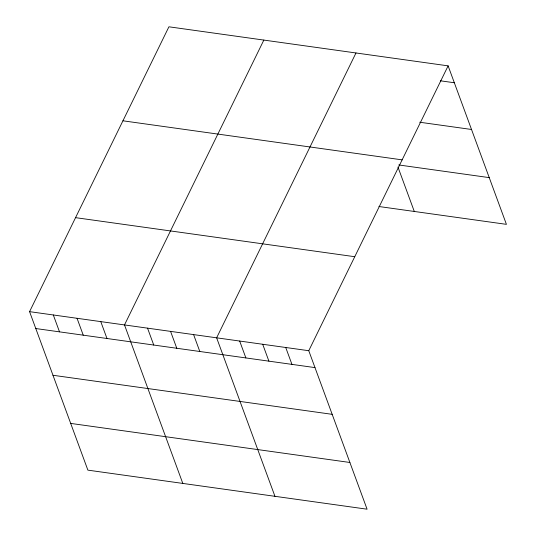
<?xml version="1.0" encoding="UTF-8"?>
<svg xmlns="http://www.w3.org/2000/svg" width="536" height="536" viewBox="0 0 536 536"><rect width="100%" height="100%" fill="white"/><g stroke="black" fill="none" stroke-linecap="round" stroke-linejoin="round"><path stroke-width="0.8" d="M448.116 65.861L308.77 350.712L367.08 509.2L87.884 470.139L29.574 311.651L168.92 26.8L448.116 65.861L506.426 224.35L378.918 206.514M263.846 40.079L124.499 324.93L182.81 483.418M355.984 52.97L216.631 337.821L274.948 496.309M440.344 80.795L454.334 82.752M419.695 122.228L471.526 129.478M122.932 120.801L402.134 159.862M398.744 164.961L489.234 177.624M75.556 217.65L354.752 256.711M29.574 311.651L308.77 350.712M35.785 328.535L314.98 367.602M52.977 375.267L332.173 414.328M70.692 423.407L349.887 462.474M397.96 167.071L414.295 211.459M285.735 347.489L291.946 364.38M262.7 344.266L268.911 361.157M239.666 341.043L245.883 357.934M193.596 334.598L199.814 351.489M170.569 331.375L176.78 348.266M147.534 328.153L153.745 345.043M100.768 321.607L106.979 338.497M77.037 318.29L83.248 335.181M53.305 314.967L59.516 331.858"/></g></svg>
